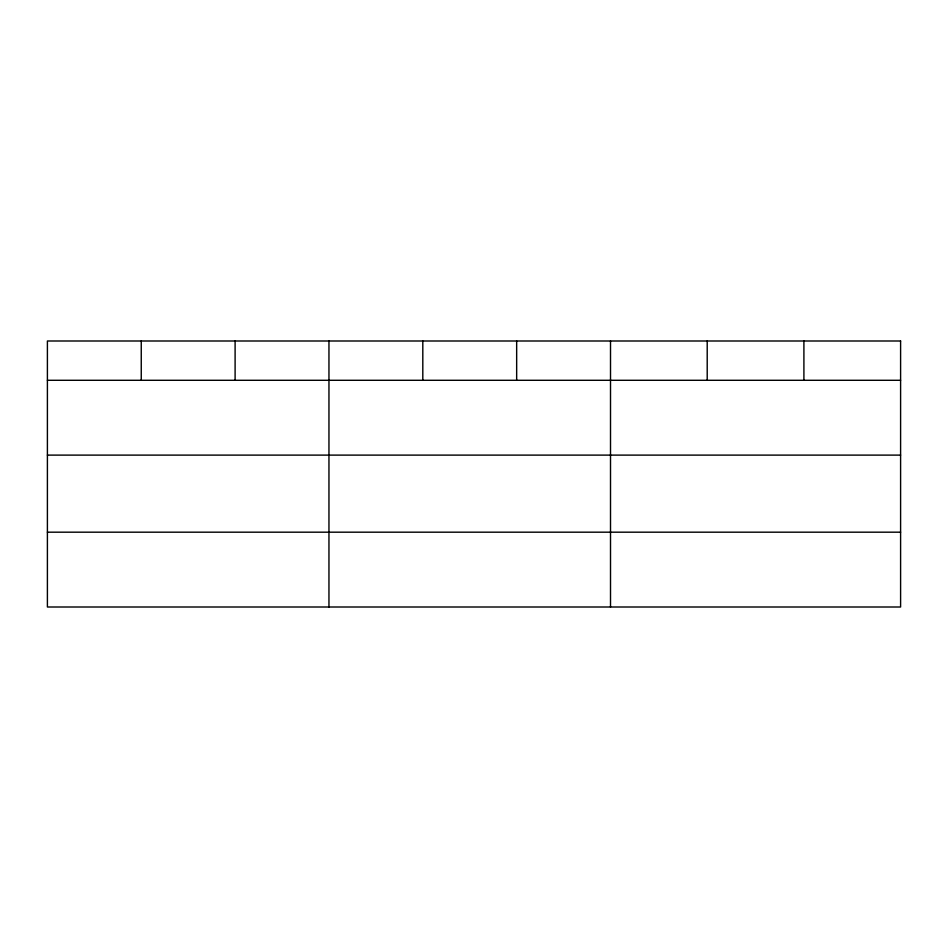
<?xml version="1.0" encoding="UTF-8"?>
<svg xmlns="http://www.w3.org/2000/svg" width="948" height="948" viewBox="0 0 948 948"><rect width="100%" height="100%" fill="white"/><g stroke="black" fill="none" stroke-linecap="round" stroke-linejoin="round"><path stroke-width="1.42" d="M47.4 380.29L900.6 380.29M47.4 455.111L900.6 455.111M47.4 532.184L900.6 532.184M803.904 340.996L803.904 380.29M707.208 340.996L707.208 380.29M610.512 340.996L610.512 607.004M516.66 340.996L516.66 380.29M422.808 340.996L422.808 380.29M328.956 340.996L328.956 607.004M235.104 340.996L235.104 380.29M141.252 340.996L141.252 380.29M900.6 340.996L47.4 340.996L47.4 607.004L900.6 607.004L900.6 340.996"/></g></svg>
